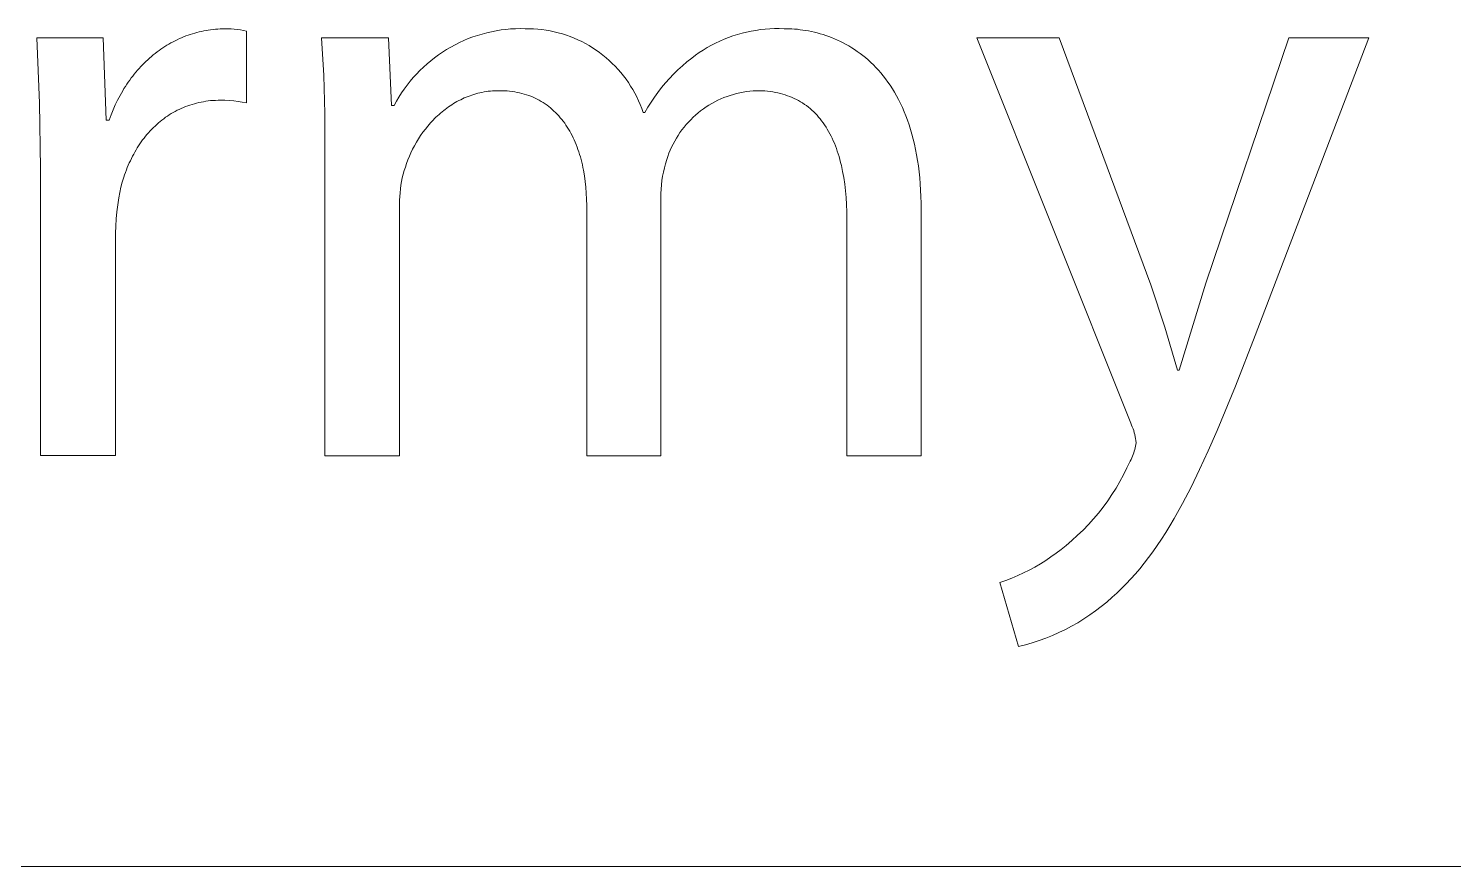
# Model space of a CAD drawing. Header units: millimetres. Extents: x -1480 to 5249, y -840 to 3860.
# Drawn here: x 3507.4 to 3618.7, y -840.3 to -774.9 of the extents above; entities that cross this region are included whole.
import ezdxf

# ---------------------------------------------------------------- set-up
doc = ezdxf.new("R2010")
doc.units = ezdxf.units.MM
doc.header["$MEASUREMENT"] = 0
doc.layers.add('Domyślny', color=7, linetype='Continuous', true_color=0x000000)

msp = doc.modelspace()

# ---------------------------------------------------------------- linework, layer by layer
at = {"layer": 'Domyślny', "color": 18, "lineweight": 15, "true_color": 0x000000}
for p, q in [((3508.29, -780.76), (3508.08, -775.66)), ((3508.08, -775.66), (3513.26, -775.66)), ((3513.26, -775.66), (3513.48, -782.07)), ((3519.21, -775.72), (3519.38, -775.65)), ((3519.38, -775.65), (3519.54, -775.58)), ((3519.54, -775.58), (3519.71, -775.51)), ((3519.71, -775.51), (3519.89, -775.45)), ((3519.89, -775.45), (3520.06, -775.39)), ((3520.06, -775.39), (3520.23, -775.33)), ((3520.23, -775.33), (3520.41, -775.28)), ((3520.41, -775.28), (3520.58, -775.23)), ((3520.58, -775.23), (3520.76, -775.19)), ((3520.76, -775.19), (3520.93, -775.15)), ((3520.93, -775.15), (3521.11, -775.11)), ((3521.11, -775.11), (3521.29, -775.07)), ((3521.29, -775.07), (3521.47, -775.05)), ((3521.47, -775.05), (3521.65, -775.02)), ((3521.65, -775.02), (3521.84, -775)), ((3521.84, -775), (3522.02, -774.98)), ((3522.02, -774.98), (3522.2, -774.97)), ((3522.2, -774.97), (3522.39, -774.96)), ((3522.39, -774.96), (3522.57, -774.95)), ((3522.57, -774.95), (3522.76, -774.95)), ((3522.76, -774.95), (3523, -774.95)), ((3523, -774.95), (3523.25, -774.96)), ((3523.25, -774.96), (3523.49, -774.98)), ((3523.49, -774.98), (3523.74, -775.01)), ((3523.74, -775.01), (3523.98, -775.04)), ((3523.98, -775.04), (3524.22, -775.08)), ((3524.22, -775.08), (3524.46, -775.13)), ((3524.46, -775.13), (3524.46, -780.73)), ((3530.48, -778.6), (3530.31, -775.65)), ((3530.31, -775.65), (3535.53, -775.65)), ((3535.53, -775.65), (3535.78, -780.94)), ((3541.77, -775.72), (3542.13, -775.59)), ((3542.13, -775.59), (3542.49, -775.47)), ((3542.49, -775.47), (3542.85, -775.36)), ((3542.85, -775.36), (3543.21, -775.26)), ((3543.21, -775.26), (3543.58, -775.18)), ((3543.58, -775.18), (3543.96, -775.1)), ((3543.96, -775.1), (3544.33, -775.04)), ((3544.33, -775.04), (3544.71, -775)), ((3544.71, -775), (3545.08, -774.96)), ((3545.08, -774.96), (3545.46, -774.94)), ((3545.46, -774.94), (3545.84, -774.93)), ((3545.84, -774.93), (3546.22, -774.94)), ((3546.22, -774.94), (3546.55, -774.94)), ((3546.55, -774.94), (3546.87, -774.95)), ((3546.87, -774.95), (3547.2, -774.97)), ((3547.2, -774.97), (3547.52, -775.01)), ((3547.52, -775.01), (3547.85, -775.06)), ((3547.85, -775.06), (3548.17, -775.11)), ((3548.17, -775.11), (3548.49, -775.18)), ((3548.49, -775.18), (3548.8, -775.26)), ((3548.8, -775.26), (3549.12, -775.35)), ((3549.12, -775.35), (3549.43, -775.45)), ((3549.43, -775.45), (3549.74, -775.56)), ((3549.74, -775.56), (3550.04, -775.68)), ((3550.04, -775.68), (3550.34, -775.81)), ((3561.75, -775.77), (3562.1, -775.63)), ((3562.1, -775.63), (3562.44, -775.51)), ((3562.44, -775.51), (3562.79, -775.4)), ((3562.79, -775.4), (3563.15, -775.3)), ((3563.15, -775.3), (3563.51, -775.21)), ((3563.51, -775.21), (3563.87, -775.13)), ((3563.87, -775.13), (3564.23, -775.07)), ((3564.23, -775.07), (3564.59, -775.01)), ((3564.59, -775.01), (3564.96, -774.97)), ((3564.96, -774.97), (3565.33, -774.95)), ((3565.33, -774.95), (3565.69, -774.93)), ((3565.69, -774.93), (3566.06, -774.93)), ((3566.06, -774.93), (3566.43, -774.94)), ((3566.43, -774.94), (3566.63, -774.94)), ((3566.63, -774.94), (3566.84, -774.95)), ((3566.84, -774.95), (3567.05, -774.96)), ((3567.05, -774.96), (3567.26, -774.97)), ((3567.26, -774.97), (3567.48, -774.99)), ((3567.48, -774.99), (3567.69, -775.02)), ((3567.69, -775.02), (3567.91, -775.05)), ((3567.91, -775.05), (3568.13, -775.08)), ((3568.13, -775.08), (3568.35, -775.12)), ((3568.35, -775.12), (3568.58, -775.17)), ((3568.58, -775.17), (3568.8, -775.22)), ((3568.8, -775.22), (3569.02, -775.27)), ((3569.02, -775.27), (3569.25, -775.33)), ((3569.25, -775.33), (3569.48, -775.4)), ((3569.48, -775.4), (3569.7, -775.47)), ((3569.7, -775.47), (3569.93, -775.55)), ((3569.93, -775.55), (3570.15, -775.64)), ((3570.15, -775.64), (3570.38, -775.73)), ((3593.51, -805.73), (3581.48, -775.66)), ((3581.48, -775.66), (3587.93, -775.66)), ((3587.93, -775.66), (3595.08, -794.93)), ((3599.38, -794.8), (3605.85, -775.66)), ((3612.1, -775.66), (3603.23, -798.9)), ((3605.85, -775.66), (3612.1, -775.66)), ((3517.32, -776.87), (3517.47, -776.76)), ((3517.47, -776.76), (3517.62, -776.65)), ((3517.62, -776.65), (3517.77, -776.54)), ((3517.77, -776.54), (3517.92, -776.43)), ((3517.92, -776.43), (3518.08, -776.33)), ((3518.08, -776.33), (3518.24, -776.24)), ((3518.24, -776.24), (3518.39, -776.14)), ((3518.39, -776.14), (3518.55, -776.05)), ((3518.55, -776.05), (3518.72, -775.96)), ((3518.72, -775.96), (3518.88, -775.88)), ((3518.88, -775.88), (3519.04, -775.8)), ((3519.04, -775.8), (3519.21, -775.72)), ((3539.44, -776.98), (3539.76, -776.77)), ((3539.76, -776.77), (3540.08, -776.57)), ((3540.08, -776.57), (3540.4, -776.38)), ((3540.4, -776.38), (3540.74, -776.2)), ((3540.74, -776.2), (3541.08, -776.03)), ((3541.08, -776.03), (3541.42, -775.87)), ((3541.42, -775.87), (3541.77, -775.72)), ((3550.34, -775.81), (3550.63, -775.95)), ((3550.63, -775.95), (3550.92, -776.1)), ((3550.92, -776.1), (3551.21, -776.26)), ((3551.21, -776.26), (3551.48, -776.43)), ((3551.48, -776.43), (3551.76, -776.61)), ((3551.76, -776.61), (3552.02, -776.8)), ((3559.81, -776.81), (3560.12, -776.61)), ((3560.12, -776.61), (3560.44, -776.42)), ((3560.44, -776.42), (3560.76, -776.24)), ((3560.76, -776.24), (3561.08, -776.07)), ((3561.08, -776.07), (3561.42, -775.91)), ((3561.42, -775.91), (3561.75, -775.77)), ((3570.38, -775.73), (3570.61, -775.83)), ((3570.61, -775.83), (3570.83, -775.94)), ((3570.83, -775.94), (3571.05, -776.05)), ((3571.05, -776.05), (3571.28, -776.17)), ((3571.28, -776.17), (3571.5, -776.29)), ((3571.5, -776.29), (3571.72, -776.43)), ((3571.72, -776.43), (3571.94, -776.57)), ((3571.94, -776.57), (3572.15, -776.71)), ((3572.15, -776.71), (3572.37, -776.87)), ((3516.07, -778.04), (3516.2, -777.9)), ((3516.2, -777.9), (3516.33, -777.76)), ((3516.33, -777.76), (3516.47, -777.62)), ((3516.47, -777.62), (3516.6, -777.49)), ((3516.6, -777.49), (3516.74, -777.36)), ((3516.74, -777.36), (3516.88, -777.23)), ((3516.88, -777.23), (3517.03, -777.11)), ((3517.03, -777.11), (3517.17, -776.99)), ((3517.17, -776.99), (3517.32, -776.87)), ((3538.27, -777.94), (3538.55, -777.69)), ((3538.55, -777.69), (3538.84, -777.44)), ((3538.84, -777.44), (3539.14, -777.21)), ((3539.14, -777.21), (3539.44, -776.98)), ((3552.02, -776.8), (3552.28, -777)), ((3552.28, -777), (3552.54, -777.21)), ((3552.54, -777.21), (3552.78, -777.42)), ((3552.78, -777.42), (3553.02, -777.65)), ((3553.02, -777.65), (3553.25, -777.88)), ((3553.25, -777.88), (3553.47, -778.12)), ((3558.14, -778.16), (3558.49, -777.84)), ((3558.49, -777.84), (3558.85, -777.54)), ((3558.85, -777.54), (3559.22, -777.24)), ((3559.22, -777.24), (3559.51, -777.02)), ((3559.51, -777.02), (3559.81, -776.81)), ((3572.37, -776.87), (3572.58, -777.03)), ((3572.58, -777.03), (3572.79, -777.2)), ((3572.79, -777.2), (3573, -777.38)), ((3573, -777.38), (3573.21, -777.57)), ((3573.21, -777.57), (3573.41, -777.76)), ((3573.41, -777.76), (3573.61, -777.97)), ((3515.21, -779.12), (3515.33, -778.95)), ((3515.33, -778.95), (3515.45, -778.79)), ((3515.45, -778.79), (3515.57, -778.64)), ((3515.57, -778.64), (3515.69, -778.48)), ((3515.69, -778.48), (3515.81, -778.33)), ((3515.81, -778.33), (3515.94, -778.19)), ((3515.94, -778.19), (3516.07, -778.04)), ((3530.57, -781.55), (3530.48, -778.6)), ((3537.23, -779.05), (3537.48, -778.76)), ((3537.48, -778.76), (3537.73, -778.48)), ((3537.73, -778.48), (3538, -778.2)), ((3538, -778.2), (3538.27, -777.94)), ((3553.47, -778.12), (3553.69, -778.36)), ((3553.69, -778.36), (3553.89, -778.62)), ((3553.89, -778.62), (3554.09, -778.88)), ((3554.09, -778.88), (3554.28, -779.15)), ((3557.17, -779.17), (3557.49, -778.82)), ((3557.49, -778.82), (3557.81, -778.49)), ((3557.81, -778.49), (3558.14, -778.16)), ((3573.61, -777.97), (3573.8, -778.18)), ((3573.8, -778.18), (3573.99, -778.4)), ((3573.99, -778.4), (3574.18, -778.63)), ((3574.18, -778.63), (3574.36, -778.86)), ((3574.36, -778.86), (3574.54, -779.11)), ((3514.58, -780.15), (3514.68, -779.97)), ((3514.68, -779.97), (3514.78, -779.79)), ((3514.78, -779.79), (3514.88, -779.62)), ((3514.88, -779.62), (3514.99, -779.45)), ((3514.99, -779.45), (3515.1, -779.28)), ((3515.1, -779.28), (3515.21, -779.12)), ((3536.36, -780.28), (3536.56, -779.96)), ((3536.56, -779.96), (3536.77, -779.65)), ((3536.77, -779.65), (3537, -779.34)), ((3537, -779.34), (3537.23, -779.05)), ((3542.06, -780.12), (3541.91, -780.17)), ((3542.21, -780.07), (3542.06, -780.12)), ((3542.37, -780.03), (3542.21, -780.07)), ((3542.53, -779.98), (3542.37, -780.03)), ((3542.68, -779.94), (3542.53, -779.98)), ((3542.84, -779.91), (3542.68, -779.94)), ((3543.01, -779.88), (3542.84, -779.91)), ((3543.17, -779.85), (3543.01, -779.88)), ((3543.33, -779.83), (3543.17, -779.85)), ((3543.5, -779.81), (3543.33, -779.83)), ((3543.67, -779.8), (3543.5, -779.81)), ((3543.84, -779.78), (3543.67, -779.8)), ((3544.01, -779.78), (3543.84, -779.78)), ((3544.18, -779.78), (3544.01, -779.78)), ((3544.39, -779.78), (3544.18, -779.78)), ((3544.6, -779.79), (3544.39, -779.78)), ((3544.8, -779.8), (3544.6, -779.79)), ((3545, -779.82), (3544.8, -779.8)), ((3545.2, -779.84), (3545, -779.82)), ((3545.4, -779.87), (3545.2, -779.84)), ((3545.59, -779.91), (3545.4, -779.87)), ((3545.77, -779.95), (3545.59, -779.91)), ((3545.96, -779.99), (3545.77, -779.95)), ((3546.14, -780.04), (3545.96, -779.99)), ((3546.32, -780.1), (3546.14, -780.04)), ((3546.49, -780.16), (3546.32, -780.1)), ((3554.28, -779.15), (3554.45, -779.42)), ((3554.45, -779.42), (3554.62, -779.7)), ((3554.62, -779.7), (3554.78, -779.98)), ((3554.78, -779.98), (3554.93, -780.27)), ((3556.31, -780.29), (3556.58, -779.91)), ((3556.58, -779.91), (3556.87, -779.54)), ((3556.87, -779.54), (3557.17, -779.17)), ((3562.48, -780.07), (3562.23, -780.15)), ((3562.73, -780), (3562.48, -780.07)), ((3562.98, -779.94), (3562.73, -780)), ((3563.24, -779.89), (3562.98, -779.94)), ((3563.5, -779.85), (3563.24, -779.89)), ((3563.76, -779.82), (3563.5, -779.85)), ((3564.02, -779.79), (3563.76, -779.82)), ((3564.28, -779.78), (3564.02, -779.79)), ((3564.5, -779.78), (3564.28, -779.78)), ((3564.72, -779.79), (3564.5, -779.78)), ((3564.93, -779.8), (3564.72, -779.79)), ((3565.15, -779.82), (3564.93, -779.8)), ((3565.35, -779.85), (3565.15, -779.82)), ((3565.56, -779.88), (3565.35, -779.85)), ((3565.76, -779.91), (3565.56, -779.88)), ((3565.95, -779.95), (3565.76, -779.91)), ((3566.15, -780), (3565.95, -779.95)), ((3566.34, -780.05), (3566.15, -780)), ((3566.52, -780.11), (3566.34, -780.05)), ((3566.7, -780.17), (3566.52, -780.11)), ((3574.54, -779.11), (3574.72, -779.36)), ((3574.72, -779.36), (3574.89, -779.63)), ((3574.89, -779.63), (3575.06, -779.9)), ((3575.06, -779.9), (3575.22, -780.19)), ((3508.35, -785.86), (3508.29, -780.76)), ((3514.03, -781.27), (3514.2, -780.89)), ((3514.2, -780.89), (3514.38, -780.51)), ((3514.38, -780.51), (3514.58, -780.15)), ((3519.2, -781.24), (3519.04, -781.31)), ((3519.36, -781.16), (3519.2, -781.24)), ((3519.52, -781.09), (3519.36, -781.16)), ((3519.69, -781.02), (3519.52, -781.09)), ((3519.86, -780.96), (3519.69, -781.02)), ((3520.03, -780.9), (3519.86, -780.96)), ((3520.2, -780.85), (3520.03, -780.9)), ((3520.38, -780.8), (3520.2, -780.85)), ((3520.55, -780.75), (3520.38, -780.8)), ((3520.73, -780.71), (3520.55, -780.75)), ((3520.91, -780.67), (3520.73, -780.71)), ((3521.09, -780.64), (3520.91, -780.67)), ((3521.28, -780.61), (3521.09, -780.64)), ((3521.46, -780.58), (3521.28, -780.61)), ((3521.65, -780.56), (3521.46, -780.58)), ((3521.84, -780.55), (3521.65, -780.56)), ((3522.03, -780.54), (3521.84, -780.55)), ((3522.23, -780.53), (3522.03, -780.54)), ((3522.42, -780.53), (3522.23, -780.53)), ((3522.76, -780.53), (3522.42, -780.53)), ((3523.11, -780.55), (3522.76, -780.53)), ((3523.45, -780.58), (3523.11, -780.55)), ((3523.79, -780.62), (3523.45, -780.58)), ((3524.12, -780.67), (3523.79, -780.62)), ((3524.46, -780.73), (3524.12, -780.67)), ((3535.78, -780.94), (3535.98, -780.94)), ((3535.98, -780.94), (3536.16, -780.61)), ((3536.16, -780.61), (3536.36, -780.28)), ((3539.97, -781.24), (3539.85, -781.33)), ((3540.1, -781.14), (3539.97, -781.24)), ((3540.23, -781.05), (3540.1, -781.14)), ((3540.36, -780.96), (3540.23, -781.05)), ((3540.49, -780.88), (3540.36, -780.96)), ((3540.62, -780.79), (3540.49, -780.88)), ((3540.76, -780.71), (3540.62, -780.79)), ((3540.89, -780.63), (3540.76, -780.71)), ((3541.03, -780.56), (3540.89, -780.63)), ((3541.18, -780.49), (3541.03, -780.56)), ((3541.32, -780.42), (3541.18, -780.49)), ((3541.46, -780.35), (3541.32, -780.42)), ((3541.61, -780.29), (3541.46, -780.35)), ((3541.76, -780.23), (3541.61, -780.29)), ((3541.91, -780.17), (3541.76, -780.23)), ((3546.66, -780.22), (3546.49, -780.16)), ((3546.83, -780.29), (3546.66, -780.22)), ((3547, -780.37), (3546.83, -780.29)), ((3547.16, -780.45), (3547, -780.37)), ((3547.32, -780.53), (3547.16, -780.45)), ((3547.47, -780.62), (3547.32, -780.53)), ((3547.62, -780.71), (3547.47, -780.62)), ((3547.77, -780.81), (3547.62, -780.71)), ((3547.92, -780.91), (3547.77, -780.81)), ((3548.06, -781.02), (3547.92, -780.91)), ((3548.2, -781.13), (3548.06, -781.02)), ((3548.33, -781.25), (3548.2, -781.13)), ((3554.93, -780.27), (3555.07, -780.57)), ((3555.07, -780.57), (3555.2, -780.87)), ((3555.2, -780.87), (3555.32, -781.17)), ((3555.32, -781.17), (3555.43, -781.48)), ((3555.56, -781.48), (3555.8, -781.07)), ((3555.8, -781.07), (3556.05, -780.67)), ((3556.05, -780.67), (3556.31, -780.29)), ((3560.13, -781.2), (3559.92, -781.36)), ((3560.35, -781.05), (3560.13, -781.2)), ((3560.57, -780.91), (3560.35, -781.05)), ((3560.79, -780.78), (3560.57, -780.91)), ((3561.02, -780.65), (3560.79, -780.78)), ((3561.26, -780.53), (3561.02, -780.65)), ((3561.49, -780.43), (3561.26, -780.53)), ((3561.74, -780.32), (3561.49, -780.43)), ((3561.98, -780.23), (3561.74, -780.32)), ((3562.23, -780.15), (3561.98, -780.23)), ((3566.88, -780.23), (3566.7, -780.17)), ((3567.06, -780.31), (3566.88, -780.23)), ((3567.23, -780.38), (3567.06, -780.31)), ((3567.4, -780.47), (3567.23, -780.38)), ((3567.56, -780.55), (3567.4, -780.47)), ((3567.72, -780.65), (3567.56, -780.55)), ((3567.88, -780.74), (3567.72, -780.65)), ((3568.03, -780.85), (3567.88, -780.74)), ((3568.18, -780.95), (3568.03, -780.85)), ((3568.33, -781.06), (3568.18, -780.95)), ((3568.47, -781.18), (3568.33, -781.06)), ((3568.61, -781.3), (3568.47, -781.18)), ((3575.22, -780.19), (3575.38, -780.48)), ((3575.38, -780.48), (3575.53, -780.78)), ((3575.53, -780.78), (3575.67, -781.09)), ((3575.67, -781.09), (3575.81, -781.42)), ((3513.48, -782.07), (3513.73, -782.07)), ((3513.73, -782.07), (3513.88, -781.67)), ((3513.88, -781.67), (3514.03, -781.27)), ((3517.57, -782.3), (3517.44, -782.42)), ((3517.71, -782.19), (3517.57, -782.3)), ((3517.85, -782.07), (3517.71, -782.19)), ((3517.99, -781.97), (3517.85, -782.07)), ((3518.13, -781.86), (3517.99, -781.97)), ((3518.28, -781.76), (3518.13, -781.86)), ((3518.42, -781.66), (3518.28, -781.76)), ((3518.58, -781.57), (3518.42, -781.66)), ((3518.73, -781.48), (3518.58, -781.57)), ((3518.88, -781.4), (3518.73, -781.48)), ((3519.04, -781.31), (3518.88, -781.4)), ((3530.58, -784.5), (3530.57, -781.55)), ((3538.82, -782.3), (3538.61, -782.54)), ((3538.92, -782.19), (3538.82, -782.3)), ((3539.03, -782.07), (3538.92, -782.19)), ((3539.14, -781.96), (3539.03, -782.07)), ((3539.25, -781.85), (3539.14, -781.96)), ((3539.37, -781.74), (3539.25, -781.85)), ((3539.49, -781.64), (3539.37, -781.74)), ((3539.6, -781.54), (3539.49, -781.64)), ((3539.72, -781.43), (3539.6, -781.54)), ((3539.85, -781.33), (3539.72, -781.43)), ((3548.46, -781.37), (3548.33, -781.25)), ((3548.59, -781.49), (3548.46, -781.37)), ((3548.72, -781.62), (3548.59, -781.49)), ((3548.84, -781.75), (3548.72, -781.62)), ((3548.96, -781.89), (3548.84, -781.75)), ((3549.08, -782.03), (3548.96, -781.89)), ((3549.19, -782.17), (3549.08, -782.03)), ((3549.3, -782.32), (3549.19, -782.17)), ((3549.4, -782.47), (3549.3, -782.32)), ((3555.43, -781.48), (3555.56, -781.48)), ((3558.96, -782.24), (3558.78, -782.43)), ((3559.14, -782.05), (3558.96, -782.24)), ((3559.33, -781.86), (3559.14, -782.05)), ((3559.52, -781.69), (3559.33, -781.86)), ((3559.72, -781.52), (3559.52, -781.69)), ((3559.92, -781.36), (3559.72, -781.52)), ((3568.75, -781.43), (3568.61, -781.3)), ((3568.88, -781.56), (3568.75, -781.43)), ((3569.01, -781.7), (3568.88, -781.56)), ((3569.13, -781.84), (3569.01, -781.7)), ((3569.25, -781.99), (3569.13, -781.84)), ((3569.37, -782.14), (3569.25, -781.99)), ((3569.49, -782.29), (3569.37, -782.14)), ((3569.6, -782.45), (3569.49, -782.29)), ((3575.81, -781.42), (3575.95, -781.75)), ((3575.95, -781.75), (3576.07, -782.09)), ((3576.07, -782.09), (3576.2, -782.45)), ((3516.57, -783.34), (3516.45, -783.48)), ((3516.68, -783.19), (3516.57, -783.34)), ((3516.8, -783.06), (3516.68, -783.19)), ((3516.93, -782.92), (3516.8, -783.06)), ((3517.05, -782.79), (3516.93, -782.92)), ((3517.18, -782.66), (3517.05, -782.79)), ((3517.31, -782.54), (3517.18, -782.66)), ((3517.44, -782.42), (3517.31, -782.54)), ((3538.05, -783.29), (3537.88, -783.55)), ((3538.23, -783.03), (3538.05, -783.29)), ((3538.42, -782.78), (3538.23, -783.03)), ((3538.61, -782.54), (3538.42, -782.78)), ((3549.5, -782.62), (3549.4, -782.47)), ((3549.6, -782.78), (3549.5, -782.62)), ((3549.7, -782.94), (3549.6, -782.78)), ((3549.79, -783.11), (3549.7, -782.94)), ((3549.88, -783.28), (3549.79, -783.11)), ((3549.96, -783.45), (3549.88, -783.28)), ((3550.05, -783.63), (3549.96, -783.45)), ((3558.16, -783.27), (3558.02, -783.49)), ((3558.3, -783.05), (3558.16, -783.27)), ((3558.46, -782.84), (3558.3, -783.05)), ((3558.62, -782.63), (3558.46, -782.84)), ((3558.78, -782.43), (3558.62, -782.63)), ((3569.71, -782.62), (3569.6, -782.45)), ((3569.81, -782.78), (3569.71, -782.62)), ((3569.91, -782.96), (3569.81, -782.78)), ((3570.01, -783.14), (3569.91, -782.96)), ((3570.1, -783.32), (3570.01, -783.14)), ((3570.19, -783.5), (3570.1, -783.32)), ((3576.2, -782.45), (3576.31, -782.81)), ((3576.31, -782.81), (3576.42, -783.18)), ((3576.42, -783.18), (3576.52, -783.57)), ((3515.73, -784.57), (3515.64, -784.73)), ((3515.83, -784.4), (3515.73, -784.57)), ((3515.92, -784.24), (3515.83, -784.4)), ((3516.02, -784.08), (3515.92, -784.24)), ((3516.13, -783.93), (3516.02, -784.08)), ((3516.23, -783.78), (3516.13, -783.93)), ((3516.34, -783.63), (3516.23, -783.78)), ((3516.45, -783.48), (3516.34, -783.63)), ((3530.58, -808.28), (3530.58, -784.5)), ((3537.42, -784.35), (3537.29, -784.62)), ((3537.56, -784.08), (3537.42, -784.35)), ((3537.72, -783.81), (3537.56, -784.08)), ((3537.88, -783.55), (3537.72, -783.81)), ((3550.13, -783.81), (3550.05, -783.63)), ((3550.2, -783.99), (3550.13, -783.81)), ((3550.27, -784.18), (3550.2, -783.99)), ((3550.34, -784.37), (3550.27, -784.18)), ((3550.41, -784.56), (3550.34, -784.37)), ((3550.47, -784.75), (3550.41, -784.56)), ((3557.54, -784.42), (3557.44, -784.66)), ((3557.65, -784.18), (3557.54, -784.42)), ((3557.76, -783.95), (3557.65, -784.18)), ((3557.89, -783.71), (3557.76, -783.95)), ((3558.02, -783.49), (3557.89, -783.71)), ((3570.28, -783.7), (3570.19, -783.5)), ((3570.36, -783.89), (3570.28, -783.7)), ((3570.44, -784.09), (3570.36, -783.89)), ((3570.52, -784.29), (3570.44, -784.09)), ((3570.59, -784.5), (3570.52, -784.29)), ((3570.66, -784.72), (3570.59, -784.5)), ((3576.52, -783.57), (3576.62, -783.96)), ((3576.62, -783.96), (3576.7, -784.37)), ((3576.7, -784.37), (3576.78, -784.79)), ((3515.22, -785.6), (3515.14, -785.79)), ((3515.3, -785.42), (3515.22, -785.6)), ((3515.38, -785.25), (3515.3, -785.42)), ((3515.46, -785.07), (3515.38, -785.25)), ((3515.55, -784.9), (3515.46, -785.07)), ((3515.64, -784.73), (3515.55, -784.9)), ((3536.95, -785.46), (3536.86, -785.74)), ((3537.05, -785.18), (3536.95, -785.46)), ((3537.17, -784.9), (3537.05, -785.18)), ((3537.29, -784.62), (3537.17, -784.9)), ((3550.53, -784.95), (3550.47, -784.75)), ((3550.58, -785.15), (3550.53, -784.95)), ((3550.64, -785.36), (3550.58, -785.15)), ((3550.69, -785.57), (3550.64, -785.36)), ((3550.73, -785.78), (3550.69, -785.57)), ((3557.17, -785.48), (3557.09, -785.8)), ((3557.27, -785.15), (3557.17, -785.48)), ((3557.35, -784.91), (3557.27, -785.15)), ((3557.44, -784.66), (3557.35, -784.91)), ((3570.73, -784.93), (3570.66, -784.72)), ((3570.79, -785.15), (3570.73, -784.93)), ((3570.85, -785.38), (3570.79, -785.15)), ((3570.91, -785.61), (3570.85, -785.38)), ((3571.01, -786.08), (3570.91, -785.61)), ((3576.78, -784.79), (3576.86, -785.22)), ((3576.86, -785.22), (3576.92, -785.66)), ((3576.92, -785.66), (3576.98, -786.11)), ((3508.35, -808.26), (3508.35, -785.86)), ((3514.87, -786.54), (3514.75, -786.93)), ((3514.93, -786.35), (3514.87, -786.54)), ((3515, -786.16), (3514.93, -786.35)), ((3515.07, -785.97), (3515, -786.16)), ((3515.14, -785.79), (3515.07, -785.97)), ((3536.62, -786.58), (3536.56, -786.87)), ((3536.69, -786.3), (3536.62, -786.58)), ((3536.77, -786.02), (3536.69, -786.3)), ((3536.86, -785.74), (3536.77, -786.02)), ((3550.77, -785.99), (3550.73, -785.78)), ((3550.85, -786.42), (3550.77, -785.99)), ((3550.91, -786.87), (3550.85, -786.42)), ((3556.9, -786.79), (3556.86, -787.13)), ((3556.95, -786.46), (3556.9, -786.79)), ((3557.02, -786.13), (3556.95, -786.46)), ((3557.09, -785.8), (3557.02, -786.13)), ((3571.09, -786.57), (3571.01, -786.08)), ((3571.17, -787.07), (3571.09, -786.57)), ((3576.98, -786.11), (3577.03, -786.58)), ((3577.03, -786.58), (3577.07, -787.05)), ((3514.55, -787.73), (3514.47, -788.14)), ((3514.64, -787.32), (3514.55, -787.73)), ((3514.75, -786.93), (3514.64, -787.32)), ((3536.44, -787.75), (3536.42, -788.04)), ((3536.47, -787.45), (3536.44, -787.75)), ((3536.51, -787.16), (3536.47, -787.45)), ((3536.56, -786.87), (3536.51, -787.16)), ((3550.95, -787.32), (3550.91, -786.87)), ((3550.99, -787.78), (3550.95, -787.32)), ((3551.01, -788.26), (3550.99, -787.78)), ((3556.81, -787.8), (3556.8, -788.13)), ((3556.83, -787.46), (3556.81, -787.8)), ((3556.86, -787.13), (3556.83, -787.46)), ((3571.23, -787.59), (3571.17, -787.07)), ((3571.28, -788.12), (3571.23, -787.59)), ((3577.07, -787.05), (3577.1, -787.54)), ((3577.1, -787.54), (3577.12, -788.04)), ((3514.39, -788.69), (3514.32, -789.24)), ((3514.47, -788.14), (3514.39, -788.69)), ((3536.42, -788.04), (3536.41, -788.33)), ((3536.41, -788.33), (3536.41, -788.63)), ((3536.41, -788.63), (3536.41, -808.28)), ((3551.02, -788.74), (3551.01, -788.26)), ((3551.02, -808.28), (3551.02, -788.74)), ((3556.8, -788.13), (3556.8, -808.28)), ((3571.31, -788.67), (3571.28, -788.12)), ((3571.33, -789.24), (3571.31, -788.67)), ((3577.12, -788.04), (3577.14, -788.55)), ((3577.14, -788.55), (3577.14, -789.07)), ((3514.27, -789.79), (3514.24, -790.35)), ((3514.32, -789.24), (3514.27, -789.79)), ((3571.34, -789.81), (3571.33, -789.24)), ((3571.34, -808.28), (3571.34, -789.81)), ((3577.14, -789.07), (3577.14, -808.28)), ((3514.24, -790.35), (3514.22, -790.9)), ((3514.22, -790.9), (3514.22, -808.26)), ((3595.08, -794.93), (3596.17, -798.25)), ((3597.29, -801.61), (3599.38, -794.8)), ((3596.17, -798.25), (3597.16, -801.61)), ((3603.23, -798.9), (3601.69, -802.85)), ((3597.16, -801.61), (3597.29, -801.61)), ((3601.69, -802.85), (3600.26, -806.32)), ((3593.57, -805.88), (3593.51, -805.73)), ((3593.63, -806.03), (3593.57, -805.88)), ((3593.69, -806.17), (3593.63, -806.03)), ((3593.74, -806.32), (3593.69, -806.17)), ((3593.78, -806.48), (3593.74, -806.32)), ((3593.82, -806.63), (3593.78, -806.48)), ((3593.86, -806.79), (3593.82, -806.63)), ((3593.89, -806.94), (3593.86, -806.79)), ((3600.26, -806.32), (3599.56, -807.89)), ((3593.74, -808.06), (3593.78, -807.93)), ((3593.78, -807.93), (3593.82, -807.8)), ((3593.82, -807.8), (3593.86, -807.66)), ((3593.86, -807.66), (3593.89, -807.53)), ((3593.91, -807.1), (3593.89, -806.94)), ((3593.89, -807.53), (3593.91, -807.39)), ((3593.93, -807.26), (3593.91, -807.1)), ((3593.91, -807.39), (3593.93, -807.26)), ((3599.56, -807.89), (3598.89, -809.36)), ((3514.22, -808.26), (3508.35, -808.26)), ((3536.41, -808.28), (3530.58, -808.28)), ((3556.8, -808.28), (3551.02, -808.28)), ((3577.14, -808.28), (3571.34, -808.28)), ((3593.21, -809.23), (3593.46, -808.69)), ((3593.46, -808.69), (3593.53, -808.57)), ((3593.53, -808.57), (3593.59, -808.44)), ((3593.59, -808.44), (3593.64, -808.32)), ((3593.64, -808.32), (3593.69, -808.19)), ((3593.69, -808.19), (3593.74, -808.06)), ((3592.66, -810.29), (3592.95, -809.77)), ((3592.95, -809.77), (3593.21, -809.23)), ((3598.89, -809.36), (3598.22, -810.73)), ((3592.04, -811.31), (3592.36, -810.8)), ((3592.36, -810.8), (3592.66, -810.29)), ((3598.22, -810.73), (3597.56, -812)), ((3590.99, -812.75), (3591.35, -812.28)), ((3591.35, -812.28), (3591.71, -811.8)), ((3591.71, -811.8), (3592.04, -811.31)), ((3597.56, -812), (3596.9, -813.18)), ((3590.2, -813.65), (3590.6, -813.2)), ((3590.6, -813.2), (3590.99, -812.75)), ((3596.9, -813.18), (3596.57, -813.74)), ((3588.92, -814.89), (3589.36, -814.49)), ((3589.36, -814.49), (3589.79, -814.08)), ((3589.79, -814.08), (3590.2, -813.65)), ((3596.24, -814.28), (3595.91, -814.79)), ((3596.57, -813.74), (3596.24, -814.28)), ((3587.69, -815.89), (3588.08, -815.59)), ((3588.08, -815.59), (3588.47, -815.28)), ((3588.47, -815.28), (3588.92, -814.89)), ((3595.57, -815.29), (3595.24, -815.77)), ((3595.91, -814.79), (3595.57, -815.29)), ((3586.02, -816.97), (3586.45, -816.72)), ((3586.45, -816.72), (3586.87, -816.46)), ((3586.87, -816.46), (3587.28, -816.18)), ((3587.28, -816.18), (3587.69, -815.89)), ((3594.56, -816.67), (3594.22, -817.1)), ((3594.9, -816.23), (3594.56, -816.67)), ((3595.24, -815.77), (3594.9, -816.23)), ((3583.76, -818.01), (3584.22, -817.83)), ((3584.22, -817.83), (3584.68, -817.64)), ((3584.68, -817.64), (3585.14, -817.43)), ((3585.14, -817.43), (3585.58, -817.21)), ((3585.58, -817.21), (3586.02, -816.97)), ((3593.51, -817.9), (3593.16, -818.28)), ((3593.87, -817.51), (3593.51, -817.9)), ((3594.22, -817.1), (3593.87, -817.51)), ((3583.29, -818.17), (3583.76, -818.01)), ((3584.75, -823.16), (3583.29, -818.17)), ((3592.43, -819), (3592.05, -819.33)), ((3592.79, -818.65), (3592.43, -819)), ((3593.16, -818.28), (3592.79, -818.65)), ((3591.2, -820.05), (3590.76, -820.39)), ((3591.63, -819.7), (3591.2, -820.05)), ((3592.05, -819.33), (3591.63, -819.7)), ((3589.37, -821.31), (3588.89, -821.59)), ((3589.85, -821.02), (3589.37, -821.31)), ((3590.31, -820.71), (3589.85, -821.02)), ((3590.76, -820.39), (3590.31, -820.71)), ((3587.39, -822.31), (3586.87, -822.52)), ((3587.9, -822.08), (3587.39, -822.31)), ((3588.4, -821.84), (3587.9, -822.08)), ((3588.89, -821.59), (3588.4, -821.84)), ((3585.29, -823.03), (3584.75, -823.16)), ((3585.82, -822.88), (3585.29, -823.03)), ((3586.35, -822.71), (3585.82, -822.88)), ((3586.87, -822.52), (3586.35, -822.71)), ((5242.52, -840.34), (-1479.51, -840.34)), ((5242.52, -840.34), (2706.18, -840.34))]:
    msp.add_line(p, q, dxfattribs=at)

doc.saveas('drawing.dxf')
